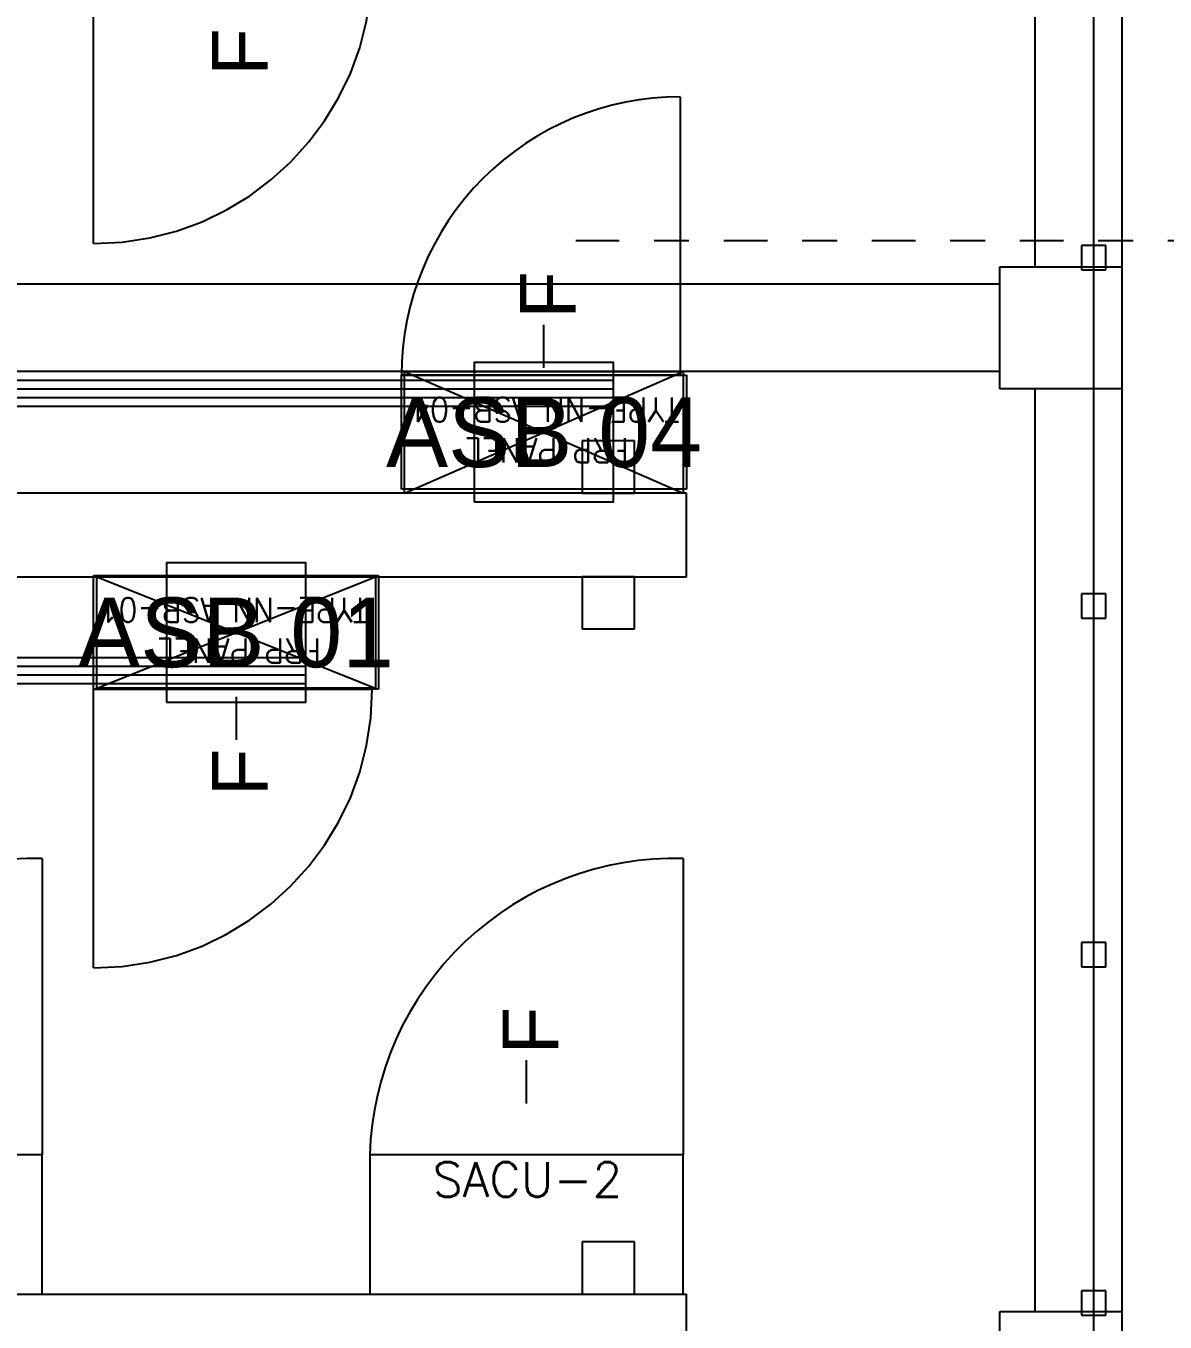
# Model space of a CAD drawing. Header units: metres. Extents: x 530797 to 531361, y 2674572 to 2674944.
# Drawn here: x 530985.489 to 530988.759, y 2674721.573 to 2674725.295 of the extents above; entities that cross this region are included whole.
import ezdxf
from ezdxf.enums import TextEntityAlignment as Align

# ---------------------------------------------------------------- set-up
doc = ezdxf.new("R2010")
doc.units = ezdxf.units.M
for name, pattern in [('CENTER', [2, 1.25, -0.25, 0.25, -0.25]), ('DASHED', [0.75, 0.5, -0.25]), ('HIDDEN', [0.375, 0.25, -0.125]), ('PHANTOM', [63.5, 31.75, -6.35, 6.35, -6.35, 6.35, -6.35])]:
    doc.linetypes.add(name, pattern=pattern)
for name, color, linetype in [('1', 5, 'Continuous'), ('IDT', 7, 'Continuous'), ('LT Cable(AG) INV to LT Panel BL-10', 2, 'Continuous')]:
    doc.layers.add(name, color=color, linetype=linetype)
doc.styles.add('Arial', font='arial.ttf')
doc.styles.add('RomanS', font='romans.shx')
doc.styles.get("Standard").update_dxf_attribs({"font": 'Adani Regular.ttf'})

# ---------------------------------------------------------------- blocks, each defined once
blk = doc.blocks.new('ASB')
at = {"layer": '1', "color": 5}
blk.add_lwpolyline([(-0.2, -0.2), (0.2, -0.2), (0.2, 0.2), (-0.2, 0.2)], close=True, dxfattribs=at)
at = {"layer": '1', "color": 7}
blk.add_attdef('ID', text='', height=0.2, dxfattribs=at).set_placement((0, 0), align=Align.MIDDLE_CENTER)
blk = doc.blocks.new('IDT')
at = {"layer": 'IDT', "color": 8, "linetype": 'PHANTOM', "ltscale": 0.25}
blk.add_line((25.6331, 9.1603), (25.6331, 16.0353), dxfattribs=at)
at = {"layer": 'IDT', "color": 8}
for p, q in [((25.552, 15.0601), (25.552, 15.4101)), ((25.902, 15.4101), (25.902, 15.0601)), ((25.902, 15.0601), (25.552, 15.0601)), ((25.552, 12.4101), (25.552, 15.0601)), ((25.5981, 15.0703), (25.5981, 15.0003)), ((25.6681, 15.0703), (25.5981, 15.0703)), ((25.6681, 15.0003), (25.6681, 15.0703)), ((25.802, 12.4101), (25.802, 15.0601)), ((32.6992, 15.0097), (26.802, 15.0097)), ((26.951, 15.0097), (26.951, 14.8597)), ((27.101, 15.0097), (26.951, 15.0097)), ((27.101, 14.8597), (27.101, 15.0097)), ((25.5981, 15.0003), (25.6681, 15.0003)), ((26.951, 14.8597), (27.101, 14.8597)), ((25.5981, 14.0703), (25.5981, 14.0003)), ((25.6681, 14.0703), (25.5981, 14.0703)), ((25.6681, 14.0003), (25.6681, 14.0703)), ((25.5981, 14.0003), (25.6681, 14.0003)), ((27.686, 13.2732), (28.504, 13.2732)), ((27.686, 12.9462), (27.686, 13.2732)), ((27.695, 12.9497), (27.695, 13.2697)), ((27.695, 13.2697), (28.495, 13.2697)), ((28.495, 13.2697), (27.695, 12.9497)), ((28.495, 12.9497), (27.695, 13.2697)), ((28.495, 13.2697), (28.495, 12.9497)), ((28.504, 13.2732), (28.504, 12.9462)), ((25.5981, 13.0685), (25.5981, 12.9985)), ((25.6681, 13.0685), (25.5981, 13.0685)), ((25.6681, 12.9985), (25.6681, 13.0685)), ((26.951, 13.0997), (26.951, 12.9497)), ((27.101, 13.0997), (26.951, 13.0997)), ((27.101, 12.9497), (27.101, 13.0997)), ((25.5981, 12.9985), (25.6681, 12.9985)), ((32.6992, 12.9497), (26.802, 12.9497)), ((26.951, 12.9497), (27.101, 12.9497)), ((28.504, 12.9462), (27.686, 12.9462)), ((28.495, 12.9497), (27.695, 12.9497)), ((26.802, 12.7097), (32.6992, 12.7097)), ((26.802, 12.6984), (27.62, 12.6984)), ((26.802, 12.3714), (26.802, 12.6984)), ((26.811, 12.3601), (26.811, 12.7097)), ((26.811, 12.7097), (27.611, 12.7097)), ((27.611, 12.7097), (26.811, 12.3601)), ((27.611, 12.3601), (26.811, 12.7097)), ((26.951, 12.7097), (26.951, 12.5597)), ((27.101, 12.7097), (26.951, 12.7097)), ((27.101, 12.5597), (27.101, 12.7097)), ((27.611, 12.7097), (27.611, 12.3601)), ((27.62, 12.6984), (27.62, 12.3714)), ((26.951, 12.5597), (27.101, 12.5597)), ((25.552, 12.0601), (25.552, 12.4101)), ((25.552, 12.4101), (25.902, 12.4101)), ((25.902, 12.4101), (25.902, 12.0601)), ((25.902, 12.3601), (29.552, 12.3601)), ((27.62, 12.3714), (26.802, 12.3714)), ((27.611, 12.3601), (26.811, 12.3601)), ((25.902, 12.1101), (29.552, 12.1101)), ((25.902, 12.0601), (25.552, 12.0601)), ((25.552, 9.4101), (25.552, 12.0601)), ((25.5981, 12.0685), (25.5981, 11.9985)), ((25.6681, 12.0685), (25.5981, 12.0685)), ((25.6681, 11.9985), (25.6681, 12.0685)), ((25.802, 9.4101), (25.802, 12.0601)), ((25.5981, 11.9985), (25.6681, 11.9985))]:
    blk.add_line(p, q, dxfattribs=at)
at = {"layer": 'IDT', "color": 8, "linetype": 'HIDDEN', "ltscale": 2.5}
for p, q in [((26.802, 15.2497), (26.802, 15.0097)), ((26.802, 12.9497), (26.802, 12.7097))]:
    blk.add_line(p, q, dxfattribs=at)
at = {"layer": 'IDT', "color": 7}
for p, q in [((27.711, 15.0097), (26.811, 15.0097)), ((26.811, 15.0097), (26.811, 14.6097)), ((27.711, 14.6097), (27.711, 15.0097)), ((29.552, 15.0097), (28.652, 15.0097)), ((28.652, 15.0097), (28.652, 14.6097)), ((26.811, 14.6097), (27.711, 14.6097)), ((28.652, 14.6097), (29.552, 14.6097)), ((27.261, 14.4621), (27.261, 14.4109)), ((27.261, 14.4109), (27.261, 14.3384)), ((28.095, 13.3458), (28.095, 13.4183)), ((28.095, 13.2947), (28.095, 13.3458)), ((27.686, 13.2732), (28.504, 13.2732)), ((27.686, 12.9462), (27.686, 13.2732)), ((28.504, 13.2732), (28.504, 12.9462)), ((28.504, 12.9462), (27.686, 12.9462)), ((26.802, 12.6984), (27.62, 12.6984)), ((26.802, 12.3714), (26.802, 12.6984)), ((27.62, 12.6984), (27.62, 12.3714)), ((27.62, 12.3714), (26.802, 12.3714)), ((27.211, 12.3497), (27.211, 12.2985)), ((27.211, 12.2985), (27.211, 12.226))]:
    blk.add_line(p, q, dxfattribs=at)
at = {"layer": 'IDT', "color": 8, "linetype": 'DASHED', "ltscale": 5}
for p, q in [((26.811, 13.7589), (26.811, 14.6097)), ((26.811, 14.6097), (27.711, 14.6097)), ((28.652, 13.7589), (28.652, 14.6097)), ((28.652, 14.6097), (29.552, 14.6097)), ((28.504, 14.0732), (28.504, 13.2732)), ((28.4602, 13.2732), (27.704, 13.2732)), ((28.504, 13.2732), (28.4602, 13.2732)), ((26.82, 11.5714), (26.82, 12.3714)), ((26.82, 12.3714), (26.8639, 12.3714)), ((26.8639, 12.3714), (27.62, 12.3714)), ((28.504, 11.9932), (28.504, 11.1932))]:
    blk.add_line(p, q, dxfattribs=at)
at = {"layer": 'IDT', "color": 8, "linetype": 'CENTER', "ltscale": 0.1}
blk.add_line((12.5447, 11.9854), (27.1642, 11.9854), dxfattribs=at)
at = {"layer": 'IDT', "color": 8, "linetype": 'DASHED', "ltscale": 5}
for centre, radius, start, end in [((26.8361, 14.6339), 0.8753, 268.3615, 358.4192), ((28.6771, 14.6339), 0.8753, 268.3615, 358.4192), ((28.504, 13.2732), 0.8, 90, 180), ((26.82, 12.3714), 0.8, 270, 0), ((28.504, 11.1932), 0.8, 90, 180)]:
    blk.add_arc(centre, radius, start, end, dxfattribs=at)
at = {"layer": 'IDT', "color": 7, "ltscale": 0.1, "style": 'RomanS'}
blk.add_text('SACU-2', height=0.1, rotation=180, dxfattribs=at).set_placement((27.5305, 14.7306))
at = {"layer": 'IDT', "color": 7, "style": 'Arial'}
for p in [(27.1698, 14.3212), (28.0038, 13.5801), (27.1198, 12.2089), (28.0038, 11.511)]:
    blk.add_text('F', height=0.16, rotation=270, dxfattribs=at).set_placement(p)
at = {"layer": 'IDT', "color": 7, "style": 'RomanS', "width": 0.9}
for s, p in [('FRP PANEL', (27.8518, 13.1269)), ('TYPE-NN ASB-01', (27.7167, 13.0102)), ('FRP PANEL', (26.9678, 12.5521)), ('TYPE-NN ASB-04', (26.8222, 12.4354))]:
    blk.add_text(s, height=0.07, dxfattribs=at).set_placement(p)

msp = doc.modelspace()

# ---------------------------------------------------------------- linework, layer by layer
at = {"layer": 'LT Cable(AG) INV to LT Panel BL-10'}
for points in [[(530987.1763, 2674724.2516), (530981.473, 2674724.2516, -0.111644), (530981.0858, 2674724.3391), (530979.3497, 2674725.1665, 0.042157), (530979.1987, 2674725.1792), (530973.1413, 2674725.1792, 0.414214), (530972.2413, 2674724.2792), (530972.2413, 2674705.2625, 0.021647), (530972.2447, 2674705.1847), (530972.2879, 2674704.6862, -0.021647), (530972.2913, 2674704.6084), (530972.2913, 2674703.98), (530958.2743, 2674703.98, -0.414214), (530957.3743, 2674704.88), (530957.3743, 2674725.58, 0.414214), (530956.4743, 2674726.48), (530864.4576, 2674726.48, -0.414214), (530863.5576, 2674727.38), (530863.5576, 2674727.7298)], [(530987.1763, 2674724.2766), (530981.4763, 2674724.2766, -0.111576), (530981.0893, 2674724.364), (530979.3518, 2674725.1915, 0.042157), (530979.2008, 2674725.2042), (530973.1163, 2674725.2042, 0.414214), (530972.2163, 2674724.3042), (530972.2163, 2674705.2614, 0.021647), (530972.2197, 2674705.1836), (530972.2629, 2674704.6852, -0.021647), (530972.2663, 2674704.6073), (530972.2663, 2674704.005), (530958.2993, 2674704.005, -0.414214), (530957.3993, 2674704.905), (530957.3993, 2674725.605, 0.414214), (530956.4993, 2674726.505), (530929.2416, 2674726.505, -0.414214), (530928.3416, 2674727.405), (530928.3416, 2674727.7298)], [(530987.1763, 2674724.2266), (530981.4696, 2674724.2266, -0.111713), (530981.0822, 2674724.3142), (530979.3476, 2674725.1415, 0.042157), (530979.1966, 2674725.1542), (530973.1663, 2674725.1542, 0.414214), (530972.2663, 2674724.2542), (530972.2663, 2674705.2636, 0.021647), (530972.2697, 2674705.1858), (530972.3129, 2674704.6873, -0.021647), (530972.3163, 2674704.6095), (530972.3163, 2674697.355, -0.414214), (530971.4163, 2674696.455), (530864.4576, 2674696.455, -0.414214), (530863.5576, 2674697.355), (530863.5576, 2674697.7298)], [(530987.1763, 2674724.2016), (530981.4663, 2674724.2016, -0.111781), (530981.0787, 2674724.2893), (530979.3454, 2674725.1165, 0.042157), (530979.1945, 2674725.1292), (530973.1913, 2674725.1292, 0.414214), (530972.2913, 2674724.2292), (530972.2913, 2674705.2647, 0.021647), (530972.2947, 2674705.1868), (530972.3379, 2674704.6884, -0.021647), (530972.3413, 2674704.6106), (530972.3413, 2674689.83, -0.414214), (530971.4413, 2674688.93), (530961.6336, 2674688.93, -0.414214), (530960.7336, 2674689.83), (530960.7336, 2674690.2298)]]:
    msp.add_lwpolyline(points, format="xyb", dxfattribs=at)
at = {"layer": 'LT Cable(AG) INV to LT Panel BL-10', "color": 5}
for points in [[(530986.2923, 2674723.4802), (530980.5813, 2674723.4802, 0.078431), (530980.3042, 2674723.4364), (530979.4133, 2674723.148, -0.078431), (530979.1361, 2674723.1042), (530976.1663, 2674723.1042, 0.414214), (530975.2663, 2674722.2042), (530975.2663, 2674705.4115, 0.093355), (530975.328, 2674705.0841), (530975.4296, 2674704.8238, -0.093355), (530975.4913, 2674704.4964), (530975.4913, 2674689.855, 0.414214), (530976.3913, 2674688.955), (531021.241, 2674688.955, 0.414214), (531022.141, 2674689.855), (531022.141, 2674690.2298)], [(530986.2923, 2674723.4552), (530980.5853, 2674723.4552, 0.078431), (530980.3081, 2674723.4114), (530979.4172, 2674723.123, -0.078431), (530979.14, 2674723.0792), (530976.1913, 2674723.0792, 0.414214), (530975.2913, 2674722.1792), (530975.2913, 2674705.4162, 0.093355), (530975.353, 2674705.0888), (530975.4546, 2674704.8285, -0.093355), (530975.5163, 2674704.5011), (530975.5163, 2674697.38, 0.414214), (530976.4163, 2674696.48), (531118.417, 2674696.48, 0.414214), (531119.317, 2674697.38), (531119.317, 2674697.7298)], [(530986.2923, 2674723.4302), (530980.5892, 2674723.4302, 0.078431), (530980.312, 2674723.3864), (530979.4212, 2674723.098, -0.078431), (530979.144, 2674723.0542), (530976.2163, 2674723.0542, 0.414214), (530975.3163, 2674722.1542), (530975.3163, 2674705.4209, 0.093355), (530975.378, 2674705.0935), (530975.4796, 2674704.8332, -0.093355), (530975.5413, 2674704.5058), (530975.5413, 2674704.005), (531024.5753, 2674704.005, 0.414214), (531025.4753, 2674704.905), (531025.4753, 2674718.105, -0.414214), (531026.3753, 2674719.005), (531118.417, 2674719.005, 0.414214), (531119.317, 2674719.905), (531119.317, 2674720.2298)], [(530986.2923, 2674723.4052), (530980.5932, 2674723.4052, 0.078431), (530980.316, 2674723.3614), (530979.4251, 2674723.073, -0.078431), (530979.1479, 2674723.0292), (530976.2413, 2674723.0292, 0.414214), (530975.3413, 2674722.1292), (530975.3413, 2674705.4256, 0.093355), (530975.403, 2674705.0982), (530975.5046, 2674704.8379, -0.093355), (530975.5663, 2674704.5105), (530975.5663, 2674704.03), (531024.5503, 2674704.03, 0.414214), (531025.4503, 2674704.93), (531025.4503, 2674718.13, -0.414214), (531026.3503, 2674719.03), (531053.633, 2674719.03, 0.414214), (531054.533, 2674719.93), (531054.533, 2674720.2298)]]:
    msp.add_lwpolyline(points, format="xyb", dxfattribs=at)

# ---------------------------------------------------------------- block references
at = {"layer": '1'}
for p, values in [((530986.9763, 2674724.1281), {'ID': 'ASB 04'}), ((530986.0923, 2674723.5533), {'ID': 'ASB 01'})]:
    msp.add_blockref('ASB', p, dxfattribs=at).add_auto_attribs(values)
at = {"layer": 'IDT', "color": 8, "rotation": 180}
msp.add_blockref('IDT', (531014.1873, 2674736.663), dxfattribs=at)

doc.saveas('drawing.dxf')
